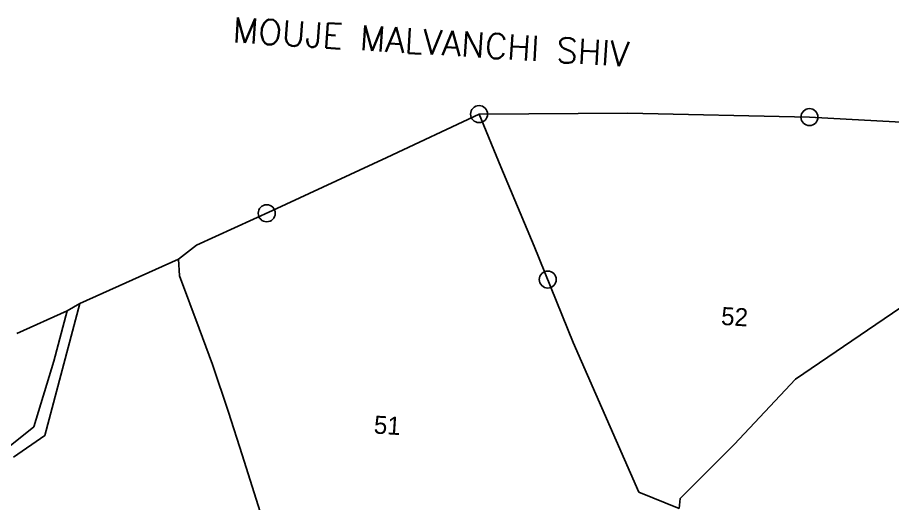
# Model space of a CAD drawing. Header units: metres. Extents: x 338806 to 344625, y 1770002 to 1774709.
# Drawn here: x 340343 to 341279, y 1773942 to 1774462 of the extents above; entities that cross this region are included whole.
import ezdxf

# ---------------------------------------------------------------- set-up
doc = ezdxf.new("R2010")
doc.units = ezdxf.units.M
doc.header["$MEASUREMENT"] = 0
for name, color, linetype in [('OFF', 1, 'Continuous'), ('POLY_PARCEL', 6, 'Continuous'), ('POLY_WATER', 4, 'Continuous'), ('TEXT_MAPOUT', 7, 'Continuous'), ('TEXT_PARCEL', 7, 'Continuous'), ('V_BOUND_LINE', 7, 'Continuous')]:
    doc.layers.add(name, color=color, linetype=linetype)
doc.styles.get("Standard").update_dxf_attribs({"font": 'simplex.shx'})
doc.styles.add('TEXT_MAP', font='', dxfattribs={"height": 1.8})
doc.styles.get('TEXT_MAP').set_extended_font_data('Kruti Dev 050')

msp = doc.modelspace()

# ---------------------------------------------------------------- linework, layer by layer
for centre in [(340836.74, 1774358.52), (341190.35, 1774355.34), (340609.51, 1774252.39), (340910.3, 1774181.51)]:
    msp.add_circle(centre, 9.1)
at = {"layer": 'OFF'}
msp.add_line((340409.43, 1774155.87), (340396.11, 1774148.11), dxfattribs=at)
at = {"layer": 'POLY_PARCEL'}
for p, q in [((340836.74, 1774358.52), (340860.11, 1774302.12)), ((340860.11, 1774302.12), (340895.81, 1774217.13)), ((340895.81, 1774217.13), (340937.63, 1774114.33)), ((340515.16, 1774203.29), (340516.08, 1774185.51)), ((340516.08, 1774185.51), (340537.39, 1774129.28)), ((341296.01, 1774157.1), (341175.29, 1774074.99)), ((340537.39, 1774129.28), (340551.53, 1774090.77)), ((340937.63, 1774114.33), (341007.78, 1773954.12)), ((340551.53, 1774090.77), (340568.59, 1774039.72)), ((341175.29, 1774074.99), (341109.93, 1774005.2)), ((340568.59, 1774039.72), (340583.08, 1773993.89)), ((341109.93, 1774005.2), (341052.13, 1773947.24)), ((340583.08, 1773993.89), (340607.64, 1773917.2)), ((341007.78, 1773954.12), (341050.94, 1773936.58)), ((341052.13, 1773947.24), (341050.94, 1773936.58))]:
    msp.add_line(p, q, dxfattribs=at)
at = {"layer": 'POLY_WATER'}
for p, q in [((340372.06, 1774014.78), (340409.43, 1774155.87)), ((340396.11, 1774148.11), (340381.55, 1774094.26)), ((340381.55, 1774094.26), (340360.22, 1774023.96)), ((340360.22, 1774023.96), (340317.64, 1773989.86)), ((340338.48, 1773991.45), (340372.06, 1774014.78))]:
    msp.add_line(p, q, dxfattribs=at)
at = {"layer": 'V_BOUND_LINE'}
for p, q in [((340738.06, 1774311.97), (340836.74, 1774358.52)), ((340836.74, 1774358.52), (340995.9, 1774359.64)), ((340995.9, 1774359.64), (341190.35, 1774355.34)), ((341190.35, 1774355.34), (341328.57, 1774347.92)), ((340615.87, 1774255.28), (340738.06, 1774311.97)), ((340534.48, 1774218.31), (340615.87, 1774255.28)), ((340515.16, 1774203.29), (340534.48, 1774218.31)), ((340409.43, 1774155.87), (340515.16, 1774203.29)), ((340341.92, 1774123.68), (340396.11, 1774148.11))]:
    msp.add_line(p, q, dxfattribs=at)

# ---------------------------------------------------------------- texts
at = {"layer": 'TEXT_MAPOUT'}
msp.add_text('MOUJE MALVANCHI SHIV', height=26.7254, rotation=356.45901, dxfattribs=at).set_placement((340572.5, 1774435.51))
at = {"layer": 'TEXT_PARCEL', "style": 'TEXT_MAP'}
for s, p in [('52', (341095.4, 1774133.06)), ('51', (340723.77, 1774016.83))]:
    msp.add_text(s, height=19.242, rotation=356.45901, dxfattribs=at).set_placement(p)

doc.saveas('drawing.dxf')
